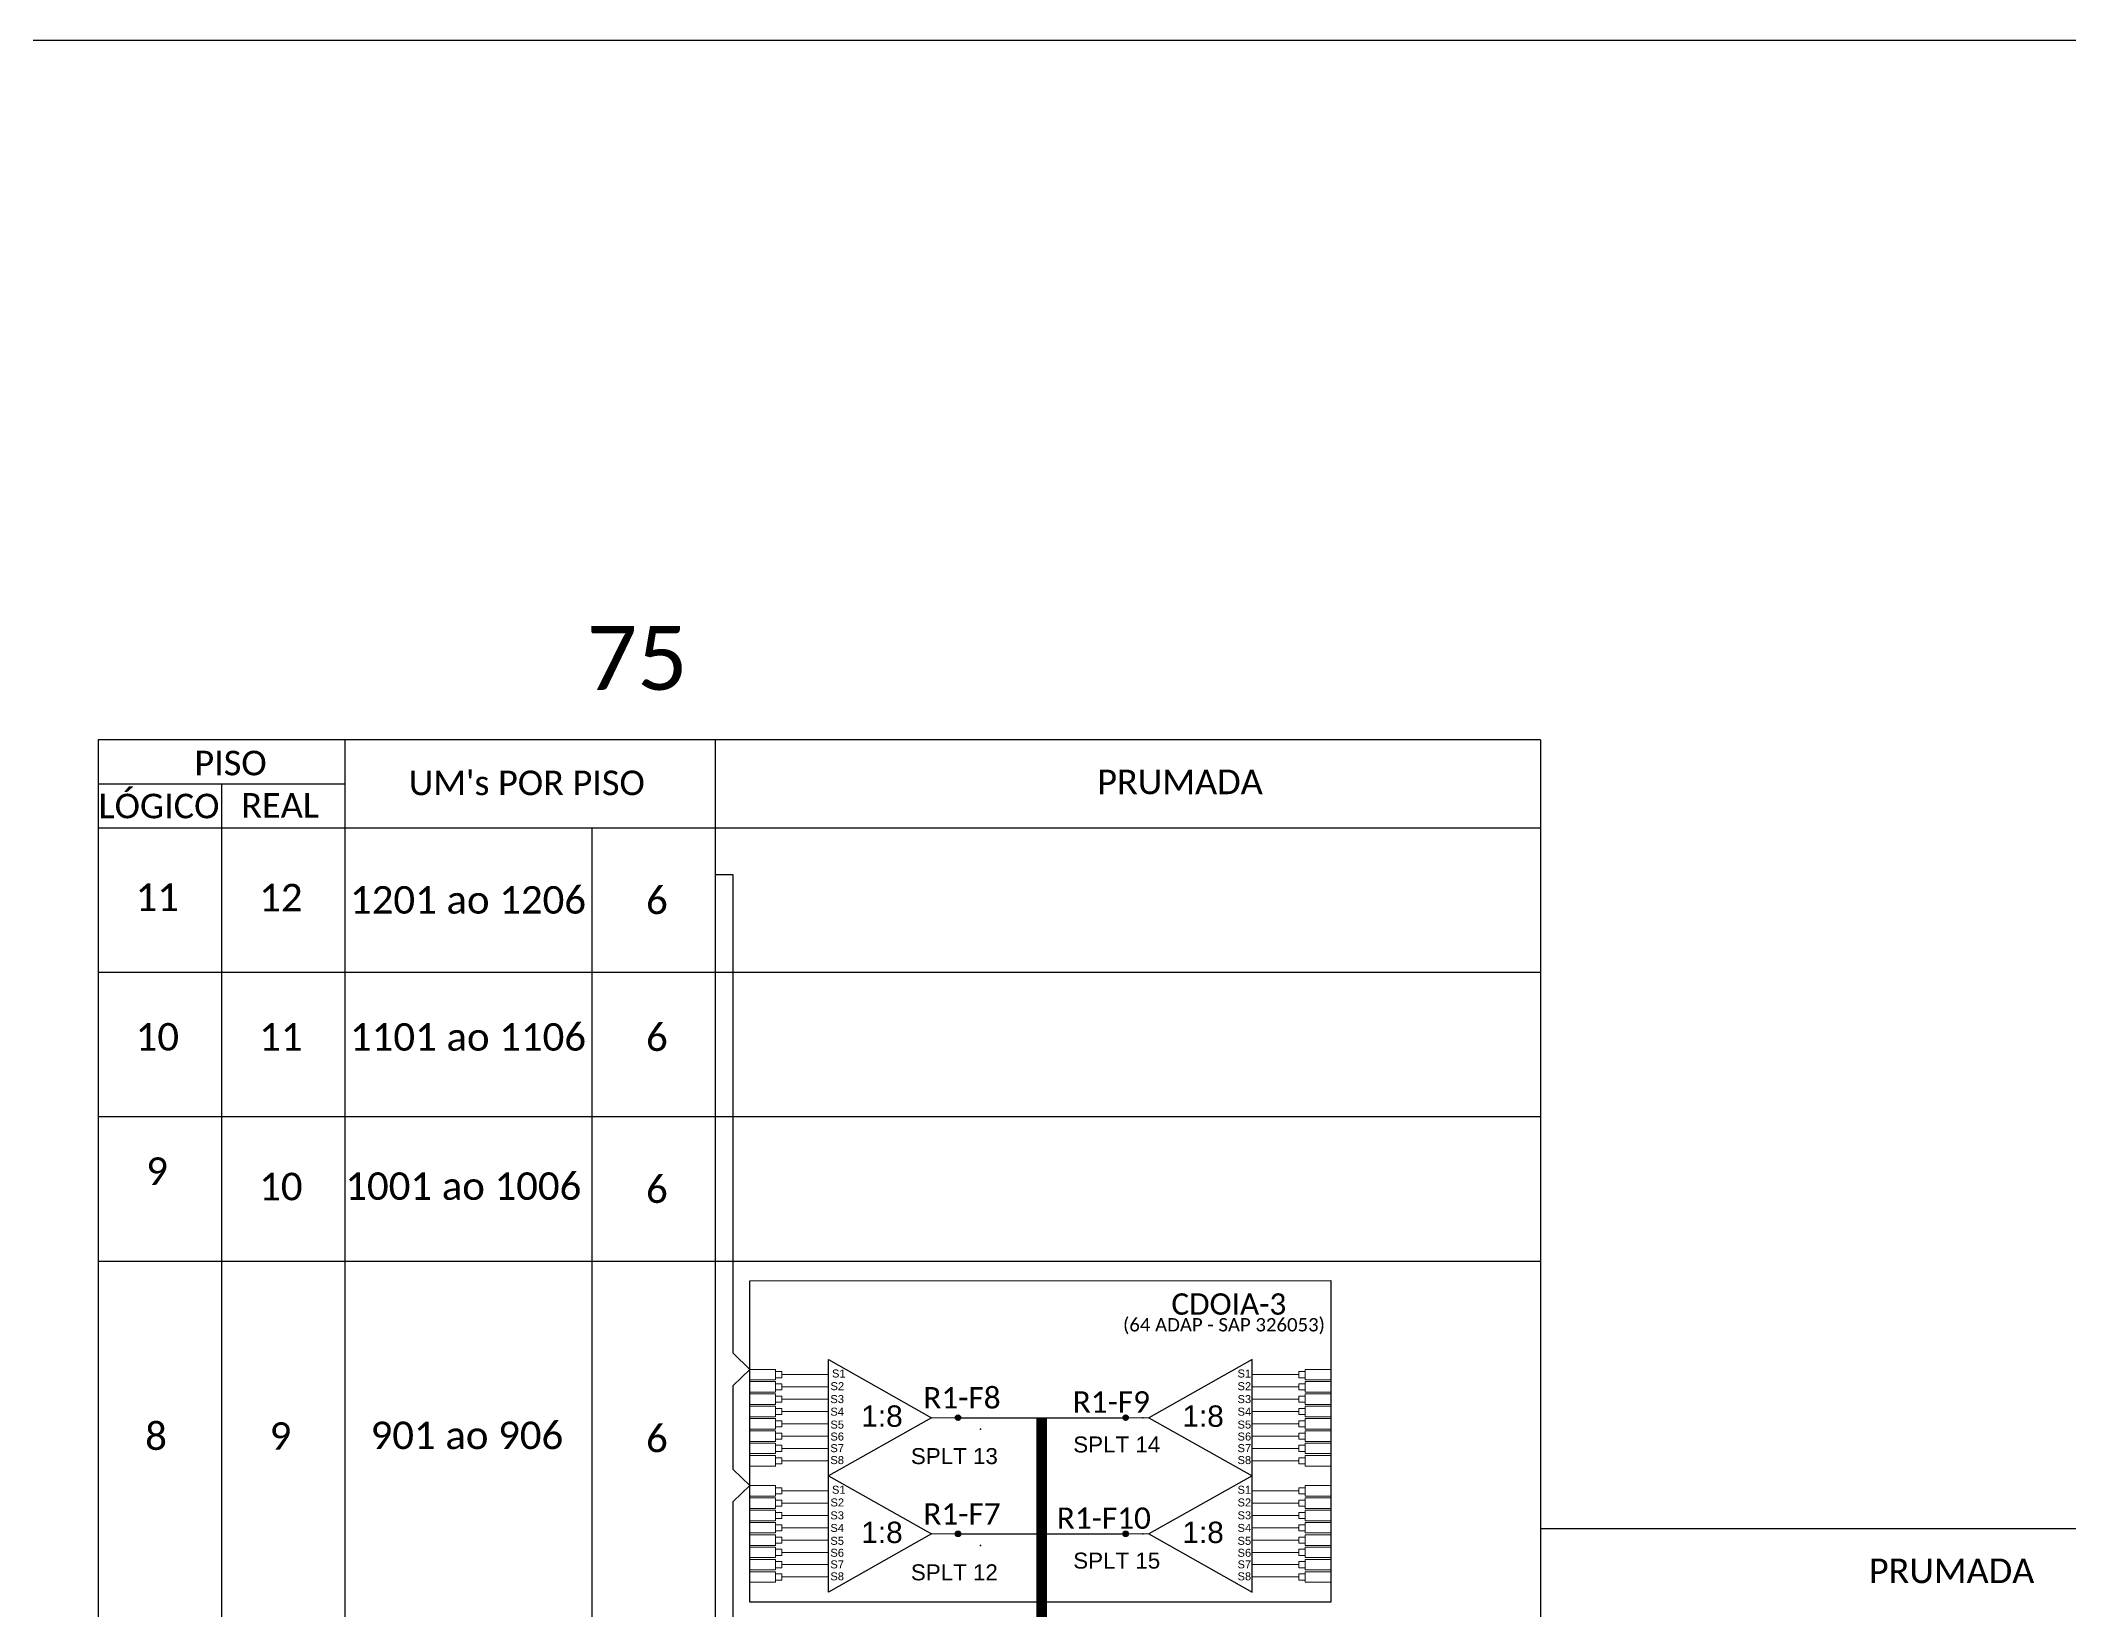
# Model space of a CAD drawing. Extents: x -4 to 1779, y 1 to 598.
# Drawn here: x 215.6 to 405.7, y 448.1 to 595.3 of the extents above; entities that cross this region are included whole.
import ezdxf
from ezdxf.enums import TextEntityAlignment as Align

# ---------------------------------------------------------------- set-up
doc = ezdxf.new("R2010")
doc.units = 0
doc.styles.add('ARIAL', font='arial.ttf')
doc.styles.add('WMF-Calibri0', font='calibri.ttf')

# ---------------------------------------------------------------- blocks, each defined once
blk = doc.blocks.new('SPLITTER_')
blk.add_point((0, 0))
at = {"style": 'ARIAL', "flags": 4}
blk.add_attdef('SPLT', (0, -3.26), '', height=1.5, dxfattribs=at)
blk = doc.blocks.new('SPLT_1-8_SC-APC_ESQ')
at = {"color": 3, "lineweight": 0}
for points in [[(2.41, -3.02), (0, -3.02)], [(2.41, -3.02), (2.41, -4)], [(2.99, -3.51), (7.37, -3.51)], [(2.41, -4), (0, -4)], [(2.41, -4.17), (0, -4.17)], [(2.41, -5.16), (0, -5.16)], [(2.41, -5.32), (0, -5.32)], [(2.41, -4.17), (2.41, -5.16)], [(2.41, -5.32), (2.41, -6.31)], [(7.37, -4.66), (2.99, -4.66)], [(2.41, -6.31), (0, -6.31)], [(2.41, -6.48), (0, -6.48)], [(2.41, -7.46), (0, -7.46)], [(2.41, -6.48), (2.41, -7.46)], [(7.37, -5.82), (2.99, -5.82)], [(7.37, -6.97), (2.99, -6.97)], [(2.41, -7.63), (0, -7.63)], [(2.41, -8.62), (0, -8.62)], [(2.41, -8.78), (0, -8.78)], [(2.41, -7.63), (2.41, -8.62)], [(2.41, -8.78), (2.41, -9.77)], [(7.37, -8.12), (2.99, -8.12)], [(7.37, -9.28), (2.99, -9.28)], [(2.41, -9.77), (0, -9.77)], [(2.41, -9.94), (0, -9.94)], [(2.41, -10.92), (0, -10.92)], [(2.41, -11.09), (0, -11.09)], [(2.41, -9.94), (2.41, -10.92)], [(2.41, -11.09), (2.41, -12.08)], [(7.37, -10.43), (2.99, -10.43)], [(2.41, -12.08), (0, -12.08)], [(7.37, -11.58), (2.99, -11.58)]]:
    blk.add_lwpolyline(points, dxfattribs=at)
for points in [[(2.99, -3.22), (2.41, -3.22), (2.41, -3.8), (2.99, -3.8)], [(2.99, -4.38), (2.41, -4.38), (2.41, -4.95), (2.99, -4.95)], [(2.99, -5.53), (2.41, -5.53), (2.41, -6.1), (2.99, -6.1)], [(2.99, -6.68), (2.41, -6.68), (2.41, -7.26), (2.99, -7.26)], [(2.99, -7.84), (2.41, -7.84), (2.41, -8.41), (2.99, -8.41)], [(2.99, -8.99), (2.41, -8.99), (2.41, -9.56), (2.99, -9.56)], [(2.99, -10.14), (2.41, -10.14), (2.41, -10.72), (2.99, -10.72)], [(2.99, -11.3), (2.41, -11.3), (2.41, -11.87), (2.99, -11.87)]]:
    blk.add_lwpolyline(points, close=True, dxfattribs=at)
at = {"color": 1}
blk.add_lwpolyline([(7.37, -2.1), (17.04, -7.55), (7.37, -13), (7.37, -2.1)], dxfattribs=at)
at = {"color": 1, "lineweight": 0}
blk.add_lwpolyline([(17.04, -7.55), (19.26, -7.55)], dxfattribs=at)
at = {"color": 1, "style": 'ARIAL'}
for s, height, p in [('S1', 0.75, (7.7, -3.78)), ('S3', 0.75, (7.55, -6.18)), ('S2', 0.75, (7.56, -4.97)), ('S4', 0.75, (7.55, -7.36)), ('1:8', 2, (10.45, -8.4)), ('S5', 0.75, (7.55, -8.57)), ('S6', 0.75, (7.55, -9.69)), ('S7', 0.75, (7.55, -10.78)), ('S8', 0.75, (7.55, -11.9))]:
    blk.add_text(s, height=height, dxfattribs=at).set_placement(p)
blk = doc.blocks.new('SPLT_1-8_SC-APC')
at = {"color": 1}
blk.add_lwpolyline([(-7.37, -2.1), (-17.04, -7.55), (-7.37, -13), (-7.37, -2.1)], dxfattribs=at)
at = {"color": 3, "lineweight": 0}
for points in [[(-2.99, -3.51), (-7.37, -3.51)], [(-2.41, -3.02), (-2.41, -4)], [(-2.41, -3.02), (0, -3.02)], [(-7.37, -4.66), (-2.99, -4.66)], [(-2.41, -4), (0, -4)], [(-2.41, -4.17), (-2.41, -5.16)], [(-2.41, -4.17), (0, -4.17)], [(-2.41, -5.16), (0, -5.16)], [(-2.41, -5.32), (-2.41, -6.31)], [(-2.41, -5.32), (0, -5.32)], [(-7.37, -5.82), (-2.99, -5.82)], [(-7.37, -6.97), (-2.99, -6.97)], [(-2.41, -6.31), (0, -6.31)], [(-2.41, -6.48), (-2.41, -7.46)], [(-2.41, -6.48), (0, -6.48)], [(-2.41, -7.46), (0, -7.46)], [(-7.37, -8.12), (-2.99, -8.12)], [(-7.37, -9.28), (-2.99, -9.28)], [(-2.41, -7.63), (-2.41, -8.62)], [(-2.41, -7.63), (0, -7.63)], [(-2.41, -8.62), (0, -8.62)], [(-2.41, -8.78), (-2.41, -9.77)], [(-2.41, -8.78), (0, -8.78)], [(-7.37, -10.43), (-2.99, -10.43)], [(-2.41, -9.77), (0, -9.77)], [(-2.41, -9.94), (-2.41, -10.92)], [(-2.41, -9.94), (0, -9.94)], [(-2.41, -10.92), (0, -10.92)], [(-2.41, -11.09), (-2.41, -12.08)], [(-2.41, -11.09), (0, -11.09)], [(-7.37, -11.58), (-2.99, -11.58)], [(-2.41, -12.08), (0, -12.08)]]:
    blk.add_lwpolyline(points, dxfattribs=at)
for points in [[(-2.99, -3.22), (-2.41, -3.22), (-2.41, -3.8), (-2.99, -3.8)], [(-2.99, -4.38), (-2.41, -4.38), (-2.41, -4.95), (-2.99, -4.95)], [(-2.99, -5.53), (-2.41, -5.53), (-2.41, -6.1), (-2.99, -6.1)], [(-2.99, -6.68), (-2.41, -6.68), (-2.41, -7.26), (-2.99, -7.26)], [(-2.99, -7.84), (-2.41, -7.84), (-2.41, -8.41), (-2.99, -8.41)], [(-2.99, -8.99), (-2.41, -8.99), (-2.41, -9.56), (-2.99, -9.56)], [(-2.99, -10.14), (-2.41, -10.14), (-2.41, -10.72), (-2.99, -10.72)], [(-2.99, -11.3), (-2.41, -11.3), (-2.41, -11.87), (-2.99, -11.87)]]:
    blk.add_lwpolyline(points, close=True, dxfattribs=at)
at = {"color": 1, "lineweight": 0}
blk.add_lwpolyline([(-17.04, -7.55), (-19.26, -7.55)], dxfattribs=at)
at = {"color": 1, "style": 'ARIAL'}
for s, height, p in [('S1', 0.75, (-8.74, -3.78)), ('S2', 0.75, (-8.74, -4.97)), ('S3', 0.75, (-8.74, -6.18)), ('1:8', 2, (-13.91, -8.4)), ('S4', 0.75, (-8.74, -7.36)), ('S5', 0.75, (-8.74, -8.57)), ('S6', 0.75, (-8.74, -9.69)), ('S7', 0.75, (-8.74, -10.78)), ('S8', 0.75, (-8.74, -11.9))]:
    blk.add_text(s, height=height, dxfattribs=at).set_placement(p)

msp = doc.modelspace()

# ---------------------------------------------------------------- hatches: boundary and pattern name
h = msp.add_hatch(color=3)
h.dxf.hatch_style = 1
edge = h.paths.add_edge_path()
edge.add_arc((301.63, 466.12), 0.256, 0, 360)
h = msp.add_hatch(color=3)
h.dxf.hatch_style = 1
edge = h.paths.add_edge_path()
edge.add_arc((317.34, 466.12), 0.256, 0, 360)
h = msp.add_hatch(color=3)
h.dxf.hatch_style = 1
edge = h.paths.add_edge_path()
edge.add_arc((301.63, 455.23), 0.256, 0, 360)
h = msp.add_hatch(color=3)
h.dxf.hatch_style = 1
edge = h.paths.add_edge_path()
edge.add_arc((317.34, 455.23), 0.256, 0, 360)

# ---------------------------------------------------------------- linework, layer by layer
msp.add_line((837.17, 595.26), (-3.83, 595.26))
for points in [[(221.02, 529.67), (221.02, 186.34)], [(244.17, 186.34), (244.17, 529.67)], [(278.89, 186.34), (278.89, 529.67)], [(356.24, 529.67), (356.24, 280.33)], [(232.6, 525.55), (232.6, 186.34)], [(267.31, 521.44), (267.31, 186.34)], [(221.02, 507.9), (356.24, 507.9)], [(221.02, 494.35), (356.24, 494.35)], [(221.02, 480.81), (356.24, 480.81)]]:
    msp.add_lwpolyline(points)
at = {"color": 0}
for points in [[(356.24, 529.67), (221.02, 529.67)], [(221.02, 525.55), (244.17, 525.55)], [(221.02, 521.44), (356.24, 521.44)], [(465.94, 455.69), (356.24, 455.69)]]:
    msp.add_lwpolyline(points, dxfattribs=at)
at = {"color": 3}
msp.add_lwpolyline([(278.89, 435.9), (280.54, 435.9), (280.55, 458.25), (282.11, 459.76), (280.55, 461.26), (280.55, 469.15), (282.11, 470.65), (280.55, 472.16), (280.55, 517.04), (278.9, 517.04)], dxfattribs=at)
at = {"color": 1}
msp.add_lwpolyline([(282.11, 478.97), (336.57, 478.98), (336.57, 448.82), (282.11, 448.82)], close=True, dxfattribs=at)
at = {"color": 5, "linetype": 'Continuous', "ltscale": 4}
for points in [[(301.63, 466.12), (317.09, 466.12)], [(301.63, 455.23), (317.09, 455.23)]]:
    msp.add_lwpolyline(points, dxfattribs=at)
at = {"color": 5, "const_width": 1}
msp.add_lwpolyline([(397.98, 262.1), (397.98, 282.6), (395.43, 282.6), (395.43, 282.6), (309.47, 282.6), (309.47, 466.12)], dxfattribs=at)
at = {"color": 3}
for centre in [(301.63, 466.12), (317.34, 466.12), (301.63, 455.23), (317.34, 455.23)]:
    msp.add_circle(centre, 0.256, dxfattribs=at)

# ---------------------------------------------------------------- block references
for p in [(282.11, 473.67), (282.11, 462.77)]:
    msp.add_blockref('SPLT_1-8_SC-APC_ESQ', p)
for p in [(336.57, 473.67), (336.57, 462.77)]:
    msp.add_blockref('SPLT_1-8_SC-APC', p, dxfattribs=at)
ref = msp.add_blockref('SPLITTER_', (318.96, 466.12), dxfattribs=dict(xscale=-1))
ref.add_attrib('SPLT', 'SPLT 14', (312.43, 462.86), dxfattribs={"height": 1.5, "style": 'ARIAL'})
ref = msp.add_blockref('SPLITTER_', (303.74, 465.03), dxfattribs=dict(xscale=-1))
ref.add_attrib('SPLT', 'SPLT 13', (297.21, 461.77), dxfattribs={"height": 1.5, "style": 'ARIAL'})
ref = msp.add_blockref('SPLITTER_', (318.96, 455.23), dxfattribs=dict(xscale=-1))
ref.add_attrib('SPLT', 'SPLT 15', (312.43, 451.97), dxfattribs={"height": 1.5, "style": 'ARIAL'})
ref = msp.add_blockref('SPLITTER_', (303.74, 454.13), dxfattribs=dict(xscale=-1))
ref.add_attrib('SPLT', 'SPLT 12', (297.21, 450.87), dxfattribs={"height": 1.5, "style": 'ARIAL'})

# ---------------------------------------------------------------- texts
at = {"color": 0, "style": 'WMF-Calibri0'}
for s, p in [('     PISO', (225.99, 526.36)), ("UM's POR PISO", (250.14, 524.5)), ('PRUMADA', (314.68, 524.59)), ('  LÓGICO', (219.44, 522.33)), ('    REAL', (231.2, 522.39)), ('PRUMADA', (387.01, 450.61))]:
    msp.add_text(s, height=2.3, dxfattribs=at).set_placement(p)
at = {"color": 7, "linetype": 'Continuous', "style": 'WMF-Calibri0'}
for s, height, p in [('1201 ao 1206', 2.5748, (244.63, 513.39)), ('1101 ao 1106', 2.5748, (244.63, 500.54)), ('1001 ao 1006', 2.5748, (244.19, 486.55)), ('901 ao 906', 2.575, (246.56, 463.18))]:
    msp.add_text(s, height=height, dxfattribs=at).set_placement(p)
at = {"color": 1, "style": 'WMF-Calibri0'}
msp.add_text('CDOIA-3', height=2, dxfattribs=at).set_placement((321.63, 475.78))
msp.add_text('(64 ADAP - SAP 326053)', height=1.25, dxfattribs=at).set_placement((326.56, 474.21), align=Align.CENTER)
at = {"color": 5, "style": 'WMF-Calibri0'}
for s, p in [('R1-F8', (298.38, 466.99)), ('R1-F9', (312.38, 466.6)), ('R1-F7', (298.38, 456.1)), ('R1-F10', (310.89, 455.7))]:
    msp.add_text(s, height=2, dxfattribs=at).set_placement(p)
at = {"color": 7, "linetype": 'Continuous', "style": 'WMF-Calibri0', "flags": 4}
for tag, height, p in [('75', 5.999, (271.55, 537.37)), ('11', 2.575, (226.57, 514.93)), ('12', 2.575, (238.15, 514.89)), ('6', 2.575, (273.4, 514.64)), ('10', 2.575, (226.57, 501.84)), ('11', 2.575, (238.15, 501.84)), ('6', 2.575, (273.4, 501.8)), ('9', 2.575, (226.54, 489.24)), ('10', 2.575, (238.15, 487.8)), ('6', 2.575, (273.4, 487.55)), ('8', 2.575, (226.45, 464.39)), ('9', 2.575, (238.11, 464.4)), ('6', 2.575, (273.4, 464.18))]:
    msp.add_attdef(tag, text='XX', height=height, dxfattribs=at).set_placement(p, align=Align.MIDDLE_CENTER)

doc.saveas('drawing.dxf')
